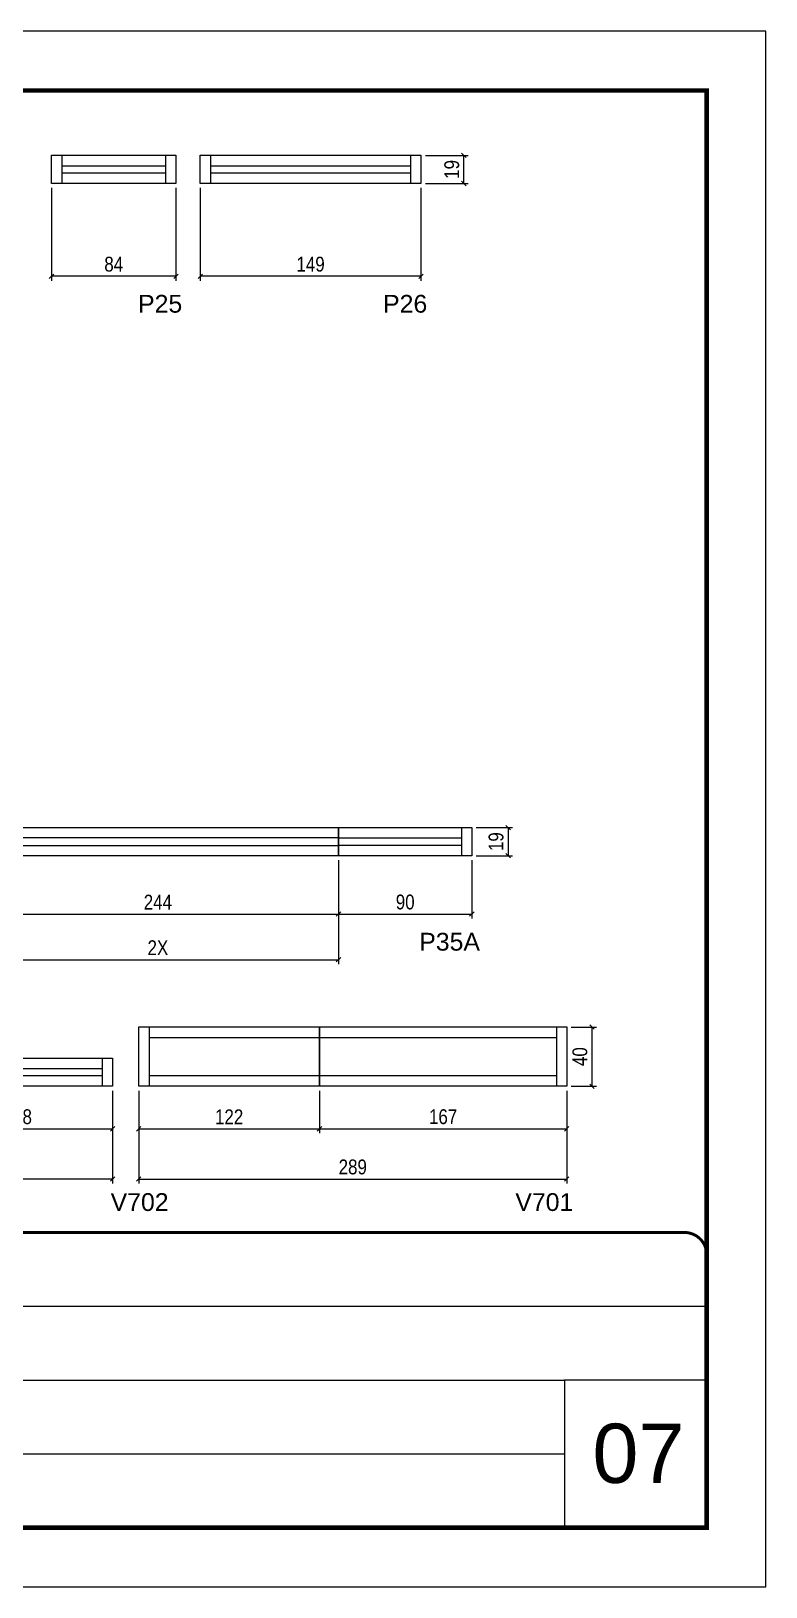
# Model space of a CAD drawing. Extents: x 1635 to 7875, y 358 to 2556.
# Drawn here: x 5807 to 6303, y 358 to 1408 of the extents above; entities that cross this region are included whole.
import ezdxf

# ---------------------------------------------------------------- set-up
doc = ezdxf.new("R2010")
doc.units = 0
doc.linetypes.add('CONTINUO', pattern=[0])
doc.linetypes.add('DASHED', pattern=[0.75, 0.5, -0.25])
for name, color, linetype in [('5', 5, 'Continuous'), ('COTA', 241, 'Continuous'), ('Painéis', 200, 'Continuous'), ('SARR_2.2x7', 40, 'Continuous')]:
    doc.layers.add(name, color=color, linetype=linetype)
for name, color, linetype, lineweight in [('CARIMBO', 255, 'Continuous', 9), ('Folhas', 255, 'Continuous', 9), ('SARRAFO DE PRESSAO', 251, 'DASHED', 9)]:
    doc.layers.add(name, color=color, linetype=linetype, lineweight=lineweight)
doc.styles.add('ARIAL', font='arial.ttf')
doc.styles.add('COTA TECNICA-50', font='techl___.ttf', dxfattribs={"height": 10})
doc.styles.get("Standard").update_dxf_attribs({"font": 'arial.ttf'})
doc.dimstyles.new('COTA PAINEL-50', dxfattribs={"dimtxt": 10, "dimasz": 3, "dimexe": 3, "dimexo": 3, "dimgap": 3, "dimtad": 1, "dimdec": 1, "dimzin": 12, "dimdsep": 46, "dimtxsty": 'COTA TECNICA-50', "dimblk1": 'OBLIQUE', "dimblk2": 'OBLIQUE', "dimsah": 1, "dimcen": 0.9, "dimclrd": 4, "dimclre": 4, "dimclrt": 240, "dimadec": 1, "dimazin": 3, "dimtfac": 1, "dimtdec": 1, "dimtmove": 0, "dimatfit": 3, "dimfxl": 1, "dimtolj": 1, "dimtzin": 12, "dimarcsym": 0})

# ---------------------------------------------------------------- blocks, each defined once
blk = doc.blocks.new('9999999999')
at = {"color": 30, "linetype": 'CONTINUO'}
for p, q in [((98564.6, 34379.6), (99584, 34379.6)), ((98564.6, 34329.8), (99488, 34329.8)), ((99584, 34329.8), (99488, 34329.8)), ((99488, 34329.8), (99488, 34230.2)), ((98564.6, 34280), (99488, 34280))]:
    blk.add_line(p, q, dxfattribs=at)
at = {"color": 30, "linetype": 'CONTINUO', "const_width": 2}
blk.add_lwpolyline([(99584, 34230.2), (99584, 34414.4, 0.414214), (99569, 34429.4), (98229, 34429.4, 0.414214), (98214, 34414.4), (98214, 34245.2, 0.414214), (98229, 34230.2), (99584, 34230.2)], format="xyb", dxfattribs=at)
at = {"layer": 'Folhas'}
blk.add_lwpolyline([(98139, 34190.2), (99624, 34190.2), (99624, 35240.2), (98139, 35240.2)], close=True, dxfattribs=at)
at = {"layer": 'Folhas', "color": 30, "const_width": 3}
blk.add_lwpolyline([(98214, 34230.2), (99584, 34230.2), (99584, 35200.2), (98214, 35200.2)], close=True, dxfattribs=at)
blk = doc.blocks.new('_Oblique')
at = {"color": 0, "linetype": 'ByBlock', "lineweight": -2}
blk.add_line((-0.5, -0.5), (0.5, 0.5), dxfattribs=at)
blk = doc.blocks.new('*D21')
at = {"layer": 'COTA', "color": 4, "linetype": 'ByBlock', "lineweight": -2, "transparency": 16777216}
for p, q in [((6073.3, 1323.9), (6102.3, 1323.9)), ((6099.3, 1304.9), (6099.3, 1323.9)), ((6073.3, 1304.9), (6102.3, 1304.9))]:
    blk.add_line(p, q, dxfattribs=at)
at = {"layer": 'Defpoints', "color": 0, "linetype": 'ByBlock', "transparency": 16777216}
for p in [(6070.3, 1323.9), (6099.3, 1323.9), (6070.3, 1304.9)]:
    blk.add_point(p, dxfattribs=at)
at = {"layer": 'COTA', "color": 4, "linetype": 'ByBlock', "lineweight": -2, "transparency": 16777216, "xscale": 3, "yscale": 3, "zscale": 3}
for p, rotation in [((6099.3, 1323.9), 90), ((6099.3, 1304.9), 270)]:
    blk.add_blockref('_Oblique', p, dxfattribs=dict(at, rotation=rotation))
at = {"layer": 'COTA', "color": 240, "linetype": 'ByBlock', "transparency": 16777216, "insert": (6091.2, 1314.4), "char_height": 10, "attachment_point": 5, "rotation": 90, "style": 'COTA TECNICA-50'}
blk.add_mtext('\\A1;19', dxfattribs=at)
blk = doc.blocks.new('*D74')
at = {"layer": 'COTA', "color": 4, "linetype": 'ByBlock', "lineweight": -2, "transparency": 16777216}
for p, q in [((5820.9, 1301.9), (5820.9, 1239.3)), ((5904.9, 1301.9), (5904.9, 1239.3)), ((5904.9, 1242.3), (5820.9, 1242.3))]:
    blk.add_line(p, q, dxfattribs=at)
at = {"layer": 'Defpoints', "color": 0, "linetype": 'ByBlock', "transparency": 16777216}
for p in [(5820.9, 1304.9), (5904.9, 1304.9), (5820.9, 1242.3)]:
    blk.add_point(p, dxfattribs=at)
at = {"layer": 'COTA', "color": 4, "linetype": 'ByBlock', "lineweight": -2, "transparency": 16777216, "xscale": 3, "yscale": 3, "zscale": 3}
for p, rotation in [((5820.9, 1242.3), 180.0000000217672), ((5904.9, 1242.3), 2.176722802005315e-08)]:
    blk.add_blockref('_Oblique', p, dxfattribs=dict(at, rotation=rotation))
at = {"layer": 'COTA', "color": 240, "linetype": 'ByBlock', "transparency": 16777216, "insert": (5862.9, 1250.4), "char_height": 10, "attachment_point": 5, "rotation": 0, "style": 'COTA TECNICA-50'}
blk.add_mtext('\\A1;84', dxfattribs=at)
blk = doc.blocks.new('*D75')
at = {"layer": 'COTA', "color": 4, "linetype": 'ByBlock', "lineweight": -2, "transparency": 16777216}
for p, q in [((5921.3, 1301.9), (5921.3, 1239.3)), ((6070.3, 1301.9), (6070.3, 1239.3)), ((6070.3, 1242.3), (5921.3, 1242.3))]:
    blk.add_line(p, q, dxfattribs=at)
at = {"layer": 'Defpoints', "color": 0, "linetype": 'ByBlock', "transparency": 16777216}
for p in [(5921.3, 1304.9), (6070.3, 1304.9), (5921.3, 1242.3)]:
    blk.add_point(p, dxfattribs=at)
at = {"layer": 'COTA', "color": 4, "linetype": 'ByBlock', "lineweight": -2, "transparency": 16777216, "xscale": 3, "yscale": 3, "zscale": 3}
for p, rotation in [((5921.3, 1242.3), 180.0000000122715), ((6070.3, 1242.3), 1.22714638450816e-08)]:
    blk.add_blockref('_Oblique', p, dxfattribs=dict(at, rotation=rotation))
at = {"layer": 'COTA', "color": 240, "linetype": 'ByBlock', "transparency": 16777216, "insert": (5995.8, 1250.4), "char_height": 10, "attachment_point": 5, "rotation": 0, "style": 'COTA TECNICA-50'}
blk.add_mtext('\\A1;149', dxfattribs=at)
blk = doc.blocks.new('*D96')
at = {"layer": 'Defpoints', "color": 0, "linetype": 'ByBlock', "transparency": 16777216}
for p in [(6014.7, 851.2), (6104.7, 851.2), (6104.7, 811.8)]:
    blk.add_point(p, dxfattribs=at)
at = {"layer": 'Painéis', "color": 4, "linetype": 'ByBlock', "lineweight": -2, "transparency": 16777216}
for p, q in [((6014.7, 848.2), (6014.7, 808.8)), ((6104.7, 848.2), (6104.7, 808.8)), ((6014.7, 811.8), (6104.7, 811.8))]:
    blk.add_line(p, q, dxfattribs=at)
at = {"layer": 'Painéis', "color": 4, "linetype": 'ByBlock', "lineweight": -2, "transparency": 16777216, "xscale": 3, "yscale": 3, "zscale": 3, "rotation": 180}
blk.add_blockref('_Oblique', (6014.7, 811.8), dxfattribs=at)
at = {"layer": 'Painéis', "color": 4, "linetype": 'ByBlock', "lineweight": -2, "transparency": 16777216, "xscale": 3, "yscale": 3, "zscale": 3}
blk.add_blockref('_Oblique', (6104.7, 811.8), dxfattribs=at)
at = {"layer": 'Painéis', "color": 240, "linetype": 'ByBlock', "transparency": 16777216, "insert": (6059.7, 819.9), "char_height": 10, "attachment_point": 5, "style": 'COTA TECNICA-50'}
blk.add_mtext('\\A1;90', dxfattribs=at)
blk = doc.blocks.new('*D41')
at = {"layer": 'COTA', "color": 4, "linetype": 'ByBlock', "lineweight": -2, "transparency": 16777216}
for p, q in [((5770.7, 848.2), (5770.7, 808.8)), ((6014.7, 848.2), (6014.7, 808.8)), ((5770.7, 811.8), (6014.7, 811.8))]:
    blk.add_line(p, q, dxfattribs=at)
at = {"layer": 'Defpoints', "color": 0, "linetype": 'ByBlock', "transparency": 16777216}
for p in [(5770.7, 851.2), (6014.7, 851.2), (6014.7, 811.8)]:
    blk.add_point(p, dxfattribs=at)
at = {"layer": 'COTA', "color": 4, "linetype": 'ByBlock', "lineweight": -2, "transparency": 16777216, "xscale": 3, "yscale": 3, "zscale": 3, "rotation": 180}
blk.add_blockref('_Oblique', (5770.7, 811.8), dxfattribs=at)
at = {"layer": 'COTA', "color": 4, "linetype": 'ByBlock', "lineweight": -2, "transparency": 16777216, "xscale": 3, "yscale": 3, "zscale": 3}
blk.add_blockref('_Oblique', (6014.7, 811.8), dxfattribs=at)
at = {"layer": 'COTA', "color": 240, "linetype": 'ByBlock', "transparency": 16777216, "insert": (5892.7, 819.9), "char_height": 10, "attachment_point": 5, "style": 'COTA TECNICA-50'}
blk.add_mtext('\\A1;244', dxfattribs=at)
blk = doc.blocks.new('*D107')
at = {"layer": 'Defpoints', "color": 0, "linetype": 'ByBlock', "transparency": 16777216}
for p in [(5770.7, 851.2), (6014.7, 851.2), (6014.7, 781)]:
    blk.add_point(p, dxfattribs=at)
at = {"layer": 'Painéis', "color": 4, "linetype": 'ByBlock', "lineweight": -2, "transparency": 16777216}
for p, q in [((5770.7, 848.2), (5770.7, 778)), ((6014.7, 848.2), (6014.7, 778)), ((5770.7, 781), (6014.7, 781))]:
    blk.add_line(p, q, dxfattribs=at)
at = {"layer": 'Painéis', "color": 4, "linetype": 'ByBlock', "lineweight": -2, "transparency": 16777216, "xscale": 3, "yscale": 3, "zscale": 3, "rotation": 180}
blk.add_blockref('_Oblique', (5770.7, 781), dxfattribs=at)
at = {"layer": 'Painéis', "color": 4, "linetype": 'ByBlock', "lineweight": -2, "transparency": 16777216, "xscale": 3, "yscale": 3, "zscale": 3}
blk.add_blockref('_Oblique', (6014.7, 781), dxfattribs=at)
at = {"layer": 'Painéis', "color": 240, "linetype": 'ByBlock', "transparency": 16777216, "insert": (5892.7, 789.1), "char_height": 10, "attachment_point": 5, "style": 'COTA TECNICA-50'}
blk.add_mtext('\\A1;2X', dxfattribs=at)
blk = doc.blocks.new('*D57')
at = {"layer": 'Defpoints', "color": 0, "linetype": 'ByBlock', "transparency": 16777216}
for p in [(5879.8, 695.6), (6168.8, 695.6), (6168.8, 633)]:
    blk.add_point(p, dxfattribs=at)
at = {"layer": 'Painéis', "color": 4, "linetype": 'ByBlock', "lineweight": -2, "transparency": 16777216}
for p, q in [((5879.8, 692.6), (5879.8, 630)), ((6168.8, 692.6), (6168.8, 630)), ((5879.8, 633), (6168.8, 633))]:
    blk.add_line(p, q, dxfattribs=at)
at = {"layer": 'Painéis', "color": 4, "linetype": 'ByBlock', "lineweight": -2, "transparency": 16777216, "xscale": 3, "yscale": 3, "zscale": 3, "rotation": 180}
blk.add_blockref('_Oblique', (5879.8, 633), dxfattribs=at)
at = {"layer": 'Painéis', "color": 4, "linetype": 'ByBlock', "lineweight": -2, "transparency": 16777216, "xscale": 3, "yscale": 3, "zscale": 3}
blk.add_blockref('_Oblique', (6168.8, 633), dxfattribs=at)
at = {"layer": 'Painéis', "color": 240, "linetype": 'ByBlock', "transparency": 16777216, "insert": (6024.3, 641.1), "char_height": 10, "attachment_point": 5, "style": 'COTA TECNICA-50'}
blk.add_mtext('\\A1;289', dxfattribs=at)
blk = doc.blocks.new('*D58')
at = {"layer": 'COTA', "color": 4, "linetype": 'ByBlock', "lineweight": -2, "transparency": 16777216}
for p, q in [((5612.1, 692.6), (5612.1, 630)), ((5862.1, 692.6), (5862.1, 630)), ((5862.1, 633), (5612.1, 633))]:
    blk.add_line(p, q, dxfattribs=at)
at = {"layer": 'Defpoints', "color": 0, "linetype": 'ByBlock', "transparency": 16777216}
for p in [(5612.1, 695.6), (5862.1, 695.6), (5612.1, 633)]:
    blk.add_point(p, dxfattribs=at)
at = {"layer": 'COTA', "color": 4, "linetype": 'ByBlock', "lineweight": -2, "transparency": 16777216, "xscale": 3, "yscale": 3, "zscale": 3}
for p, rotation in [((5612.1, 633), 180.0000000073138), ((5862.1, 633), 7.313749605941665e-09)]:
    blk.add_blockref('_Oblique', p, dxfattribs=dict(at, rotation=rotation))
at = {"layer": 'COTA', "color": 240, "linetype": 'ByBlock', "transparency": 16777216, "insert": (5737.1, 641.2), "char_height": 10, "attachment_point": 5, "rotation": 0, "style": 'COTA TECNICA-50'}
blk.add_mtext('\\A1;250', dxfattribs=at)
blk = doc.blocks.new('*D11')
at = {"layer": 'COTA', "color": 4, "linetype": 'ByBlock', "lineweight": -2, "transparency": 16777216}
for p, q in [((5734.1, 692.6), (5734.1, 663.9)), ((5862.1, 692.6), (5862.1, 663.9)), ((5734.1, 666.9), (5862.1, 666.9))]:
    blk.add_line(p, q, dxfattribs=at)
at = {"layer": 'Defpoints', "color": 0, "linetype": 'ByBlock', "transparency": 16777216}
for p in [(5734.1, 695.6), (5862.1, 695.6), (5862.1, 666.9)]:
    blk.add_point(p, dxfattribs=at)
at = {"layer": 'COTA', "color": 4, "linetype": 'ByBlock', "lineweight": -2, "transparency": 16777216, "xscale": 3, "yscale": 3, "zscale": 3, "rotation": 180}
blk.add_blockref('_Oblique', (5734.1, 666.9), dxfattribs=at)
at = {"layer": 'COTA', "color": 4, "linetype": 'ByBlock', "lineweight": -2, "transparency": 16777216, "xscale": 3, "yscale": 3, "zscale": 3}
blk.add_blockref('_Oblique', (5862.1, 666.9), dxfattribs=at)
at = {"layer": 'COTA', "color": 240, "linetype": 'ByBlock', "transparency": 16777216, "insert": (5798.1, 675), "char_height": 10, "attachment_point": 5, "style": 'COTA TECNICA-50'}
blk.add_mtext('\\A1;128', dxfattribs=at)
blk = doc.blocks.new('*D12')
at = {"layer": 'Defpoints', "color": 0, "linetype": 'ByBlock', "transparency": 16777216}
for p in [(5879.8, 695.6), (6001.8, 695.6), (6001.8, 666.9)]:
    blk.add_point(p, dxfattribs=at)
at = {"layer": 'Painéis', "color": 4, "linetype": 'ByBlock', "lineweight": -2, "transparency": 16777216}
for p, q in [((5879.8, 692.6), (5879.8, 663.9)), ((6001.8, 692.6), (6001.8, 663.9)), ((5879.8, 666.9), (6001.8, 666.9))]:
    blk.add_line(p, q, dxfattribs=at)
at = {"layer": 'Painéis', "color": 4, "linetype": 'ByBlock', "lineweight": -2, "transparency": 16777216, "xscale": 3, "yscale": 3, "zscale": 3, "rotation": 180}
blk.add_blockref('_Oblique', (5879.8, 666.9), dxfattribs=at)
at = {"layer": 'Painéis', "color": 4, "linetype": 'ByBlock', "lineweight": -2, "transparency": 16777216, "xscale": 3, "yscale": 3, "zscale": 3}
blk.add_blockref('_Oblique', (6001.8, 666.9), dxfattribs=at)
at = {"layer": 'Painéis', "color": 240, "linetype": 'ByBlock', "transparency": 16777216, "insert": (5940.8, 675), "char_height": 10, "attachment_point": 5, "style": 'COTA TECNICA-50'}
blk.add_mtext('\\A1;122', dxfattribs=at)
blk = doc.blocks.new('*D13')
at = {"layer": 'Defpoints', "color": 0, "linetype": 'ByBlock', "transparency": 16777216}
for p in [(6001.8, 695.6), (6168.8, 695.6), (6168.8, 666.9)]:
    blk.add_point(p, dxfattribs=at)
at = {"layer": 'Painéis', "color": 4, "linetype": 'ByBlock', "lineweight": -2, "transparency": 16777216}
for p, q in [((6001.8, 692.6), (6001.8, 663.9)), ((6168.8, 692.6), (6168.8, 663.9)), ((6001.8, 666.9), (6168.8, 666.9))]:
    blk.add_line(p, q, dxfattribs=at)
at = {"layer": 'Painéis', "color": 4, "linetype": 'ByBlock', "lineweight": -2, "transparency": 16777216, "xscale": 3, "yscale": 3, "zscale": 3, "rotation": 180}
blk.add_blockref('_Oblique', (6001.8, 666.9), dxfattribs=at)
at = {"layer": 'Painéis', "color": 4, "linetype": 'ByBlock', "lineweight": -2, "transparency": 16777216, "xscale": 3, "yscale": 3, "zscale": 3}
blk.add_blockref('_Oblique', (6168.8, 666.9), dxfattribs=at)
at = {"layer": 'Painéis', "color": 240, "linetype": 'ByBlock', "transparency": 16777216, "insert": (6085.3, 675), "char_height": 10, "attachment_point": 5, "style": 'COTA TECNICA-50'}
blk.add_mtext('\\A1;167', dxfattribs=at)
blk = doc.blocks.new('*D60')
at = {"layer": 'Defpoints', "color": 0, "linetype": 'ByBlock', "transparency": 16777216}
for p in [(6168.8, 735.6), (6168.8, 695.6), (6185.8, 695.6)]:
    blk.add_point(p, dxfattribs=at)
at = {"layer": 'Painéis', "color": 4, "linetype": 'ByBlock', "lineweight": -2, "transparency": 16777216}
for p, q in [((6171.8, 735.6), (6188.8, 735.6)), ((6185.8, 735.6), (6185.8, 695.6)), ((6171.8, 695.6), (6188.8, 695.6))]:
    blk.add_line(p, q, dxfattribs=at)
at = {"layer": 'Painéis', "color": 4, "linetype": 'ByBlock', "lineweight": -2, "transparency": 16777216, "xscale": 3, "yscale": 3, "zscale": 3}
for p, rotation in [((6185.8, 735.6), 90), ((6185.8, 695.6), 270)]:
    blk.add_blockref('_Oblique', p, dxfattribs=dict(at, rotation=rotation))
at = {"layer": 'Painéis', "color": 240, "linetype": 'ByBlock', "transparency": 16777216, "insert": (6177.7, 715.6), "char_height": 10, "attachment_point": 5, "rotation": 90, "style": 'COTA TECNICA-50'}
blk.add_mtext('\\A1;40', dxfattribs=at)
blk = doc.blocks.new('*D65')
at = {"layer": 'Defpoints', "color": 0, "linetype": 'ByBlock', "transparency": 16777216}
for p in [(6104.7, 870.2), (6104.7, 851.2), (6129.2, 851.2)]:
    blk.add_point(p, dxfattribs=at)
at = {"layer": 'Painéis', "color": 4, "linetype": 'ByBlock', "lineweight": -2, "transparency": 16777216}
for p, q in [((6107.7, 870.2), (6132.2, 870.2)), ((6129.2, 870.2), (6129.2, 851.2)), ((6107.7, 851.2), (6132.2, 851.2))]:
    blk.add_line(p, q, dxfattribs=at)
at = {"layer": 'Painéis', "color": 4, "linetype": 'ByBlock', "lineweight": -2, "transparency": 16777216, "xscale": 3, "yscale": 3, "zscale": 3}
for p, rotation in [((6129.2, 870.2), 90), ((6129.2, 851.2), 270)]:
    blk.add_blockref('_Oblique', p, dxfattribs=dict(at, rotation=rotation))
at = {"layer": 'Painéis', "color": 240, "linetype": 'ByBlock', "transparency": 16777216, "insert": (6121.1, 860.7), "char_height": 10, "attachment_point": 5, "rotation": 90, "style": 'COTA TECNICA-50'}
blk.add_mtext('\\A1;19', dxfattribs=at)

msp = doc.modelspace()

# ---------------------------------------------------------------- linework, layer by layer
at = {"layer": 'Painéis', "linetype": 'Continuous'}
for points in [[(5820.86, 1323.91), (5904.86, 1323.91), (5904.86, 1304.91), (5820.86, 1304.91)], [(5921.32, 1323.91), (6070.32, 1323.91), (6070.32, 1304.91), (5921.32, 1304.91)], [(5770.67, 870.18), (6014.67, 870.18), (6014.67, 851.18), (5770.67, 851.18)], [(5612.1, 714.61), (5862.1, 714.61), (5862.1, 695.61), (5612.1, 695.61)]]:
    msp.add_lwpolyline(points, close=True, dxfattribs=at)
at = {"layer": 'Painéis', "linetype": 'ByBlock'}
for points in [[(6014.67, 870.18), (6104.67, 870.18), (6104.67, 851.18), (6014.67, 851.18)], [(6001.78, 695.61), (5879.78, 695.61), (5879.78, 735.61), (6001.78, 735.61)], [(6168.78, 735.61), (6168.78, 695.61), (6001.78, 695.61), (6001.78, 735.61)]]:
    msp.add_lwpolyline(points, close=True, dxfattribs=at)
at = {"layer": 'SARR_2.2x7', "linetype": 'Continuous'}
for p, q in [((5827.86, 1323.91), (5827.86, 1304.91)), ((5897.86, 1323.91), (5897.86, 1304.91)), ((5928.32, 1323.91), (5928.32, 1304.91)), ((6063.32, 1323.91), (6063.32, 1304.91)), ((5827.86, 1316.91), (5897.86, 1316.91)), ((5928.32, 1316.91), (6063.32, 1316.91)), ((5897.86, 1311.91), (5827.86, 1311.91)), ((6063.32, 1311.91), (5928.32, 1311.91)), ((6014.67, 863.18), (5770.67, 863.18)), ((6014.67, 863.18), (6097.67, 863.18)), ((6097.67, 870.18), (6097.67, 851.18)), ((5770.67, 858.18), (6014.67, 858.18)), ((6097.67, 858.18), (6014.67, 858.18)), ((5886.78, 735.61), (5886.78, 695.61)), ((6161.78, 735.61), (6161.78, 695.61)), ((5886.78, 728.61), (6161.78, 728.61)), ((5855.1, 714.61), (5855.1, 695.61)), ((5619.1, 707.61), (5855.1, 707.61)), ((5855.1, 702.61), (5619.1, 702.61)), ((6161.78, 702.61), (5886.78, 702.61))]:
    msp.add_line(p, q, dxfattribs=at)

# ---------------------------------------------------------------- block references
at = {"layer": 'SARRAFO DE PRESSAO', "color": 6, "linetype": 'ByBlock'}
msp.add_blockref('9999999999', (-93320.71, -33832.47), dxfattribs=at)

# ---------------------------------------------------------------- texts
at = {"layer": '5', "linetype": 'Continuous'}
for s, p in [('P25', (5879.32, 1217.72)), ('P26', (6044.78, 1217.72)), ('P35A', (6069.19, 787.16)), ('V702', (5860.79, 611.44)), ('V701', (6134.08, 611.44))]:
    msp.add_text(s, height=12, rotation=359.99996, dxfattribs=at).set_placement(p)
at = {"layer": 'CARIMBO', "style": 'ARIAL'}
msp.add_text('07', height=40, dxfattribs=at).set_placement((6186.13, 427.88))

# ---------------------------------------------------------------- dimensions: what is measured, and where the dimension line sits
at = {"layer": 'COTA', "linetype": 'ByBlock'}
dim = msp.add_linear_dim(base=(6099.29, 1323.91), p1=(6070.32, 1304.91), p2=(6070.32, 1323.91), angle=90, dimstyle='COTA PAINEL-50', override={"dimarcsym": 1}, dxfattribs=at)
dim.commit()
dim.dimension.update_dxf_attribs({"geometry": '*D21', "text_midpoint": (6091.2, 1314.41)})
for p1, p2, distance, picture, middle in [((5904.86, 1304.91), (5820.86, 1304.91), 62.56, '*D74', (5862.86, 1250.44)), ((6070.32, 1304.91), (5921.32, 1304.91), 62.56, '*D75', (5995.82, 1250.44)), ((5770.67, 851.18), (6014.67, 851.18), -39.4, '*D41', (5892.67, 819.85)), ((5862.1, 695.61), (5612.1, 695.61), 62.56, '*D58', (5737.1, 641.16))]:
    dim = msp.add_aligned_dim(p1=p1, p2=p2, distance=distance, dimstyle='COTA PAINEL-50', override={"dimarcsym": 1}, dxfattribs=at)
    dim.commit()
    dim.dimension.update_dxf_attribs({"geometry": picture, "text_midpoint": middle})
dim = msp.add_linear_dim(base=(5862.1, 666.94), p1=(5734.1, 695.61), p2=(5862.1, 695.61), dimstyle='COTA PAINEL-50', override={"dimarcsym": 1}, dxfattribs=at)
dim.commit()
dim.dimension.update_dxf_attribs({"geometry": '*D11', "text_midpoint": (5798.1, 675.04)})
at = {"layer": 'Painéis', "linetype": 'ByBlock'}
for base, p1, p2, picture, middle in [((6129.2, 851.18), (6104.67, 870.18), (6104.67, 851.18), '*D65', (6121.11, 860.68)), ((6185.76, 695.61), (6168.78, 735.61), (6168.78, 695.61), '*D60', (6177.66, 715.61))]:
    dim = msp.add_linear_dim(base=base, p1=p1, p2=p2, angle=90, dimstyle='COTA PAINEL-50', override={"dimarcsym": 1}, dxfattribs=at)
    dim.commit()
    dim.dimension.update_dxf_attribs({"geometry": picture, "text_midpoint": middle})
dim = msp.add_linear_dim(base=(6014.67, 781.03), p1=(5770.67, 851.18), p2=(6014.67, 851.18), text='2X', dimstyle='COTA PAINEL-50', override={"dimarcsym": 1}, dxfattribs=at)
dim.commit()
dim.dimension.update_dxf_attribs({"geometry": '*D107', "text_midpoint": (5892.67, 789.08)})
for base, p1, p2, picture, middle in [((6104.67, 811.78), (6014.67, 851.18), (6104.67, 851.18), '*D96', (6059.67, 819.91)), ((6168.78, 633.05), (5879.78, 695.61), (6168.78, 695.61), '*D57', (6024.28, 641.15)), ((6001.78, 666.94), (5879.78, 695.61), (6001.78, 695.61), '*D12', (5940.78, 675)), ((6168.78, 666.94), (6001.78, 695.61), (6168.78, 695.61), '*D13', (6085.28, 675.05))]:
    dim = msp.add_linear_dim(base=base, p1=p1, p2=p2, dimstyle='COTA PAINEL-50', override={"dimarcsym": 1}, dxfattribs=at)
    dim.commit()
    dim.dimension.update_dxf_attribs({"geometry": picture, "text_midpoint": middle})

doc.saveas('drawing.dxf')
